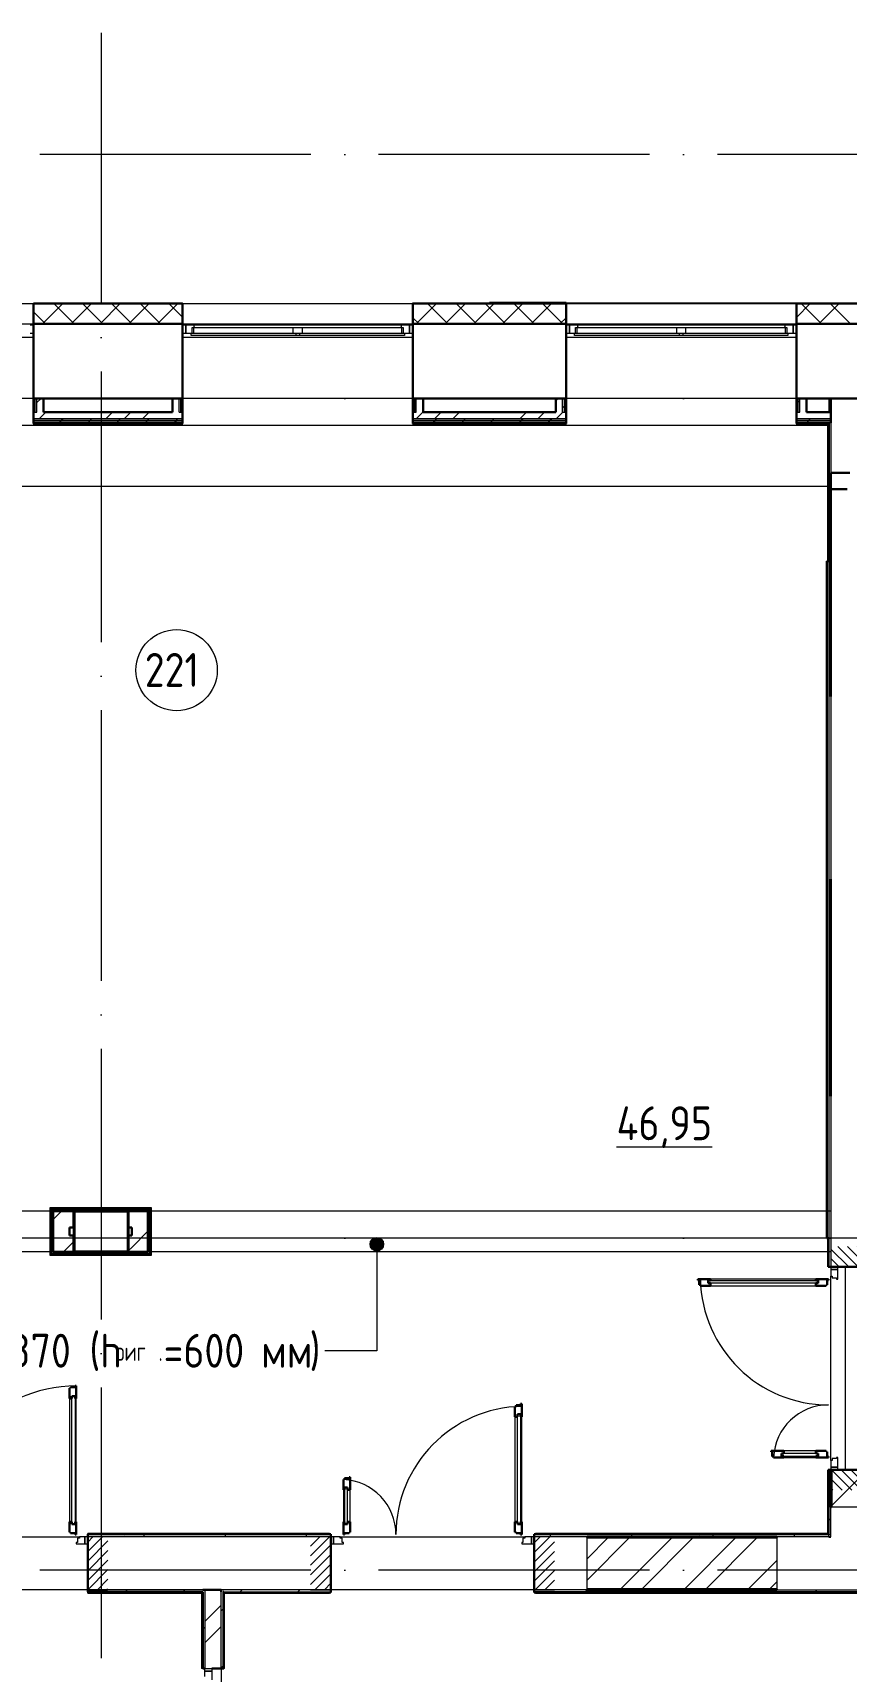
# Model space of a CAD drawing. Header units: millimetres. Extents: x -586848 to 520591, y -385801 to 675781.
# Drawn here: x 155188 to 161191, y 619475 to 631571 of the extents above; entities that cross this region are included whole.
import ezdxf

# ---------------------------------------------------------------- set-up
doc = ezdxf.new("R2010")
doc.units = ezdxf.units.MM
for name, pattern in [('ADSK_Линия сетки', [25, 20, -2.5, 0, -2.5]), ('ADSK_Сверху', [450, 300, -150]), ('ADSK_Штриховая_ш2 п1_5', [4.5, 3, -1.5])]:
    doc.linetypes.add(name, pattern=pattern)
for name, color, linetype, lineweight in [('_ Окна', 7, 'Continuous', 9), ('Аннотация', 7, 'Continuous', 18), ('Двери', 252, 'Continuous', 9), ('Линии', 7, 'Continuous', 9), ('Марки помещений', 252, 'Continuous', 20), ('Несущие колонны', 252, 'Continuous', 18), ('Ограждение', 252, 'Continuous', 9), ('Окна', 252, 'Continuous', 9), ('Оси', 252, 'Continuous', 9), ('Перекрытие', 252, 'Continuous', 18), ('Стены внутренние', 7, 'Continuous', 18), ('Стены наружные', 7, 'Continuous', 18), ('Стены штриховка', 7, 'Continuous', 9)]:
    doc.layers.add(name, color=color, linetype=linetype, lineweight=lineweight)
doc.layers.add('Двери открывание', color=7, linetype='Continuous', lineweight=9, true_color=0xc0c0c0)
doc.styles.add('GOST Common_2', font='', dxfattribs={"width": 0.9, "height": 250})
doc.styles.add('GOST Common_4', font='', dxfattribs={"height": 7})
doc.styles.get('GOST Common_2').set_extended_font_data('GOST type B')
doc.styles.get('GOST Common_4').set_extended_font_data('GOST 2.304 type A')

# ---------------------------------------------------------------- blocks, each defined once
blk = doc.blocks.new('2 этаж')
at = {"layer": 'Аннотация', "lineweight": 9, "true_color": 0x636466}
h = blk.add_hatch(color=251, dxfattribs=at)
edge = h.paths.add_edge_path()
edge.add_arc((158530, -10083), 50, 0, 360)
at = {"layer": 'Двери', "lineweight": 18, "true_color": 0x636466}
h = blk.add_hatch(dxfattribs=at)
h.set_pattern_fill('FP_2', color=251, angle=90, style=0, pattern_type=2)
h.set_pattern_definition([(135, (162076.006, -11124.253), (-35.3553, -35.3553), [])])
h.paths.add_polyline_path([(162145, -11899), (162271, -11899), (162271, -11749), (161881, -11749), (161881, -11899)])
h.paths.add_polyline_path([(161881, -10249), (162271, -10249), (162271, -10099), (161881, -10099)])
h = blk.add_hatch(dxfattribs=at)
h.set_pattern_fill('FP_2', color=251, style=0, pattern_type=2)
h.set_pattern_definition([(45, (155656.006, -12439.253), (-35.3553, 35.3553), [])])
h.paths.add_polyline_path([(156396, -12634), (156546, -12634), (156546, -12244), (156396, -12244), (156396, -12351)])
h.paths.add_polyline_path([(155166, -12634), (155166, -12244), (155016, -12244), (155016, -12634)])
h = blk.add_hatch(dxfattribs=at)
h.set_pattern_fill('FP_2', color=251, style=0, pattern_type=2)
h.set_pattern_definition([(45, (158816.006, -12439.253), (-35.3553, 35.3553), [])])
h.paths.add_polyline_path([(159841, -12634), (159841, -12244), (159691, -12244), (159691, -12634)])
h.paths.add_polyline_path([(158041, -12634), (158191, -12634), (158191, -12244), (158041, -12244)])
at = {"layer": '_ Окна', "color": 251, "true_color": 0x636466}
for p, q in [((155996, -3299), (155971, -3299)), ((155971, -3357), (155996, -3357)), ((157121, -3299), (157096, -3299)), ((157096, -3357), (157121, -3357)), ((157121, -3357), (157121, -3299)), ((158796, -3299), (158771, -3299)), ((158771, -3299), (158771, -3357)), ((158771, -3357), (158796, -3357)), ((159951, -3299), (159926, -3299)), ((159926, -3357), (159951, -3357)), ((159951, -3357), (159951, -3299)), ((161626, -3299), (161601, -3299)), ((161601, -3299), (161601, -3357)), ((161601, -3357), (161626, -3357))]:
    blk.add_line(p, q, dxfattribs=at)
at = {"layer": '_ Окна', "color": 251, "lineweight": 18, "true_color": 0x636466}
for p, q in [((157180, -3299), (157121, -3299)), ((157121, -3299), (157121, -3357)), ((157121, -3357), (157159, -3357)), ((157167, -3357), (157167, -3316)), ((157167, -3316), (157179, -3316)), ((157185, -3316), (157180, -3299)), ((158712, -3299), (158707, -3316)), ((158771, -3299), (158712, -3299)), ((158713, -3316), (158725, -3316)), ((158725, -3316), (158725, -3357)), ((158733, -3357), (158771, -3357)), ((158771, -3357), (158771, -3299)), ((160010, -3299), (159951, -3299)), ((159951, -3299), (159951, -3357)), ((159951, -3357), (159989, -3357)), ((159997, -3357), (159997, -3316)), ((159997, -3316), (160009, -3316)), ((160015, -3316), (160010, -3299)), ((161542, -3299), (161537, -3316)), ((161601, -3299), (161542, -3299)), ((161543, -3316), (161555, -3316)), ((161555, -3316), (161555, -3357)), ((161563, -3357), (161601, -3357)), ((161601, -3357), (161601, -3299))]:
    blk.add_line(p, q, dxfattribs=at)
at = {"layer": 'Аннотация', "color": 251, "lineweight": 9, "true_color": 0x636466}
for p, q in [((158530, -10083), (158530, -10869)), ((158152, -10869), (158145, -10869)), ((158530, -10869), (158152, -10869))]:
    blk.add_line(p, q, dxfattribs=at)
blk.add_circle((158530, -10083), 50, dxfattribs=at)
at = {"layer": 'Двери', "color": 251, "linetype": 'ADSK_Штриховая_ш2 п1_5', "true_color": 0x636466}
for p, q in [((161881, -10099), (161881, -10249)), ((161881, -10249), (162271, -10249)), ((162271, -11749), (161881, -11749)), ((161881, -11749), (161881, -11899)), ((156546, -12244), (156396, -12244)), ((156396, -12244), (156396, -12634)), ((158191, -12244), (158041, -12244)), ((158191, -12634), (158191, -12244)), ((159841, -12244), (159691, -12244)), ((159691, -12244), (159691, -12634)), ((156396, -12634), (156546, -12634)), ((158041, -12634), (158191, -12634)), ((159691, -12634), (159841, -12634))]:
    blk.add_line(p, q, dxfattribs=at)
at = {"layer": 'Двери', "color": 251, "true_color": 0x636466}
for p, q in [((161931, -10249), (161881, -10249)), ((161881, -10249), (161881, -10269)), ((161881, -10269), (161931, -10269)), ((161931, -10269), (161881, -10269)), ((161881, -10269), (161881, -10318)), ((161931, -10269), (161931, -10249)), ((161931, -10341), (161931, -10269)), ((160975, -10350), (161787, -10350)), ((160975, -10371), (160975, -10350)), ((161787, -10371), (160975, -10371)), ((161769, -10341), (160993, -10341)), ((160993, -10391), (161769, -10391)), ((161787, -10350), (161787, -10371)), ((161881, -10318), (161889, -10318)), ((161889, -10318), (161889, -10332)), ((161889, -10332), (161923, -10332)), ((161923, -10332), (161923, -10341)), ((161923, -10341), (161931, -10341)), ((156262, -11222), (156262, -12132)), ((156279, -12150), (156279, -11204)), ((156279, -11204), (156303, -11204)), ((156303, -11204), (156303, -12150)), ((156312, -12132), (156312, -11222)), ((159549, -11356), (159549, -12132)), ((159569, -12150), (159569, -11338)), ((159569, -11338), (159590, -11338)), ((159590, -11338), (159590, -12150)), ((159599, -12132), (159599, -11356)), ((161769, -11607), (161533, -11607)), ((161787, -11627), (161515, -11627)), ((161515, -11627), (161515, -11648)), ((161515, -11648), (161787, -11648)), ((161533, -11657), (161769, -11657)), ((161787, -11648), (161787, -11627)), ((161881, -11680), (161881, -11729)), ((161889, -11680), (161881, -11680)), ((161931, -11729), (161881, -11729)), ((161881, -11729), (161881, -11749)), ((161881, -11729), (161931, -11729)), ((161923, -11666), (161889, -11666)), ((161889, -11666), (161889, -11680)), ((161931, -11657), (161923, -11657)), ((161923, -11657), (161923, -11666)), ((161931, -11729), (161931, -11657)), ((161931, -11749), (161931, -11729)), ((161881, -11749), (161931, -11749)), ((158283, -11896), (158283, -12132)), ((158292, -11878), (158292, -12150)), ((158313, -11878), (158292, -11878)), ((158313, -12150), (158313, -11878)), ((158333, -12132), (158333, -11896)), ((156303, -12150), (156279, -12150)), ((158292, -12150), (158313, -12150)), ((159590, -12150), (159569, -12150)), ((156321, -12286), (156312, -12286)), ((156312, -12286), (156312, -12294)), ((156312, -12294), (156376, -12294)), ((156335, -12252), (156321, -12252)), ((156321, -12252), (156321, -12286)), ((156335, -12244), (156335, -12252)), ((156376, -12244), (156335, -12244)), ((156396, -12244), (156376, -12244)), ((156376, -12244), (156376, -12294)), ((156376, -12294), (156376, -12244)), ((156376, -12294), (156396, -12294)), ((156396, -12294), (156396, -12244)), ((158191, -12244), (158191, -12294)), ((158211, -12244), (158191, -12244)), ((158191, -12294), (158211, -12294)), ((158211, -12294), (158211, -12244)), ((158260, -12244), (158211, -12244)), ((158211, -12244), (158211, -12294)), ((158211, -12294), (158283, -12294)), ((158260, -12252), (158260, -12244)), ((158274, -12252), (158260, -12252)), ((158274, -12286), (158274, -12252)), ((158283, -12286), (158274, -12286)), ((158283, -12294), (158283, -12286)), ((159608, -12286), (159599, -12286)), ((159599, -12286), (159599, -12294)), ((159599, -12294), (159671, -12294)), ((159622, -12252), (159608, -12252)), ((159608, -12252), (159608, -12286)), ((159622, -12244), (159622, -12252)), ((159671, -12244), (159622, -12244)), ((159691, -12244), (159671, -12244)), ((159671, -12244), (159671, -12294)), ((159671, -12294), (159671, -12244)), ((159671, -12294), (159691, -12294)), ((159691, -12294), (159691, -12244)), ((157261, -13234), (157261, -13214)), ((157261, -13214), (157311, -13214)), ((157311, -13234), (157261, -13234)), ((157261, -13234), (157311, -13234)), ((157261, -13275), (157261, -13234)), ((157311, -13214), (157311, -13234)), ((157311, -13234), (157311, -13298))]:
    blk.add_line(p, q, dxfattribs=at)
at = {"layer": 'Двери', "color": 251, "lineweight": 30, "true_color": 0x636466}
for p, q in [((160993, -10341), (160899, -10341)), ((160899, -10341), (160899, -10349)), ((160899, -10349), (160908, -10349)), ((160908, -10349), (160908, -10383)), ((160908, -10383), (160917, -10383)), ((160917, -10383), (160917, -10391)), ((160917, -10391), (160993, -10391)), ((160975, -10350), (160993, -10350)), ((160975, -10371), (160975, -10350)), ((160993, -10371), (160975, -10371)), ((160993, -10350), (160993, -10341)), ((160993, -10391), (160993, -10371)), ((161863, -10341), (161769, -10341)), ((161769, -10350), (161769, -10341)), ((161787, -10350), (161769, -10350)), ((161769, -10371), (161787, -10371)), ((161769, -10391), (161769, -10371)), ((161769, -10391), (161845, -10391)), ((161787, -10371), (161787, -10350)), ((161845, -10391), (161845, -10383)), ((161845, -10383), (161854, -10383)), ((161854, -10383), (161854, -10349)), ((161854, -10349), (161863, -10349)), ((161863, -10349), (161863, -10341)), ((156312, -11128), (156304, -11128)), ((156304, -11128), (156304, -11137)), ((156312, -11222), (156312, -11128)), ((156270, -11146), (156262, -11146)), ((156262, -11146), (156262, -11222)), ((156262, -11222), (156279, -11222)), ((156304, -11137), (156270, -11137)), ((156270, -11137), (156270, -11146)), ((156279, -11222), (156279, -11204)), ((156279, -11204), (156303, -11204)), ((156303, -11204), (156303, -11222)), ((156303, -11222), (156312, -11222)), ((159557, -11280), (159549, -11280)), ((159549, -11280), (159549, -11356)), ((159549, -11356), (159569, -11356)), ((159591, -11271), (159557, -11271)), ((159557, -11271), (159557, -11280)), ((159569, -11356), (159569, -11338)), ((159569, -11338), (159590, -11338)), ((159590, -11338), (159590, -11356)), ((159590, -11356), (159599, -11356)), ((159599, -11262), (159591, -11262)), ((159591, -11262), (159591, -11271)), ((159599, -11356), (159599, -11262)), ((161533, -11607), (161439, -11607)), ((161439, -11607), (161439, -11615)), ((161533, -11607), (161533, -11627)), ((161845, -11607), (161769, -11607)), ((161769, -11607), (161769, -11627)), ((161845, -11615), (161845, -11607)), ((161439, -11615), (161448, -11615)), ((161448, -11615), (161448, -11649)), ((161448, -11649), (161457, -11649)), ((161457, -11649), (161457, -11657)), ((161457, -11657), (161533, -11657)), ((161533, -11627), (161515, -11627)), ((161515, -11627), (161515, -11648)), ((161515, -11648), (161533, -11648)), ((161533, -11648), (161533, -11657)), ((161769, -11627), (161787, -11627)), ((161769, -11648), (161769, -11657)), ((161787, -11648), (161769, -11648)), ((161769, -11657), (161863, -11657)), ((161787, -11627), (161787, -11648)), ((161854, -11615), (161845, -11615)), ((161854, -11649), (161854, -11615)), ((161863, -11649), (161854, -11649)), ((161863, -11657), (161863, -11649)), ((158291, -11820), (158283, -11820)), ((158283, -11820), (158283, -11896)), ((158325, -11811), (158291, -11811)), ((158291, -11811), (158291, -11820)), ((158333, -11802), (158325, -11802)), ((158325, -11802), (158325, -11811)), ((158333, -11896), (158333, -11802)), ((158292, -11896), (158283, -11896)), ((158292, -11878), (158292, -11896)), ((158313, -11878), (158292, -11878)), ((158313, -11896), (158313, -11878)), ((158333, -11896), (158313, -11896)), ((156262, -12132), (156262, -12208)), ((156262, -12132), (156279, -12132)), ((156262, -12208), (156270, -12208)), ((156270, -12208), (156270, -12217)), ((156279, -12132), (156279, -12150)), ((156279, -12150), (156303, -12150)), ((156303, -12132), (156312, -12132)), ((156303, -12150), (156303, -12132)), ((156312, -12226), (156312, -12132)), ((158283, -12132), (158283, -12226)), ((158292, -12132), (158283, -12132)), ((158292, -12150), (158292, -12132)), ((158313, -12150), (158292, -12150)), ((158313, -12132), (158313, -12150)), ((158333, -12132), (158313, -12132)), ((158325, -12217), (158325, -12208)), ((158325, -12208), (158333, -12208)), ((158333, -12208), (158333, -12132)), ((159549, -12132), (159549, -12208)), ((159549, -12132), (159569, -12132)), ((159549, -12208), (159557, -12208)), ((159557, -12208), (159557, -12217)), ((159569, -12132), (159569, -12150)), ((159569, -12150), (159590, -12150)), ((159590, -12132), (159599, -12132)), ((159590, -12150), (159590, -12132)), ((159599, -12226), (159599, -12132)), ((156270, -12217), (156304, -12217)), ((156304, -12217), (156304, -12226)), ((156304, -12226), (156312, -12226)), ((158283, -12226), (158291, -12226)), ((158291, -12226), (158291, -12217)), ((158291, -12217), (158325, -12217)), ((159557, -12217), (159591, -12217)), ((159591, -12217), (159591, -12226)), ((159591, -12226), (159599, -12226))]:
    blk.add_line(p, q, dxfattribs=at)
at = {"layer": 'Двери открывание', "color": 251, "true_color": 0x636466}
for centre, radius, start, end in [((161863, -10323), 946, 181.0903, 270), ((156330, -12226), 1098, 90.9393, 180), ((159617, -12226), 946, 91.0903, 180), ((161863, -11675), 406, 90, 177.459), ((158265, -12226), 406, 0, 87.459)]:
    blk.add_arc(centre, radius, start, end, dxfattribs=at)
at = {"layer": 'Линии', "color": 251, "linetype": 'ADSK_Сверху', "ltscale": 100, "true_color": 0x636466}
for p, q in [((161881, -9839), (151051, -9839)), ((161881, -10139), (151061, -10139))]:
    blk.add_line(p, q, dxfattribs=at)
at = {"layer": 'Марки помещений', "color": 251, "true_color": 0x636466}
blk.add_circle((157052, -5845), 300, dxfattribs=at)
at = {"layer": 'Несущие колонны', "color": 251, "lineweight": 40, "true_color": 0x636466}
for p, q in [((156296, -10139), (156296, -9839)), ((156296, -9839), (156696, -9839)), ((156696, -9839), (156296, -9839)), ((156296, -9839), (156296, -10139)), ((156696, -9839), (156696, -10139)), ((156696, -10139), (156696, -9839)), ((156696, -10139), (156296, -10139)), ((156296, -10139), (156696, -10139))]:
    blk.add_line(p, q, dxfattribs=at)
at = {"layer": 'Ограждение', "color": 251, "true_color": 0x636466}
for p, q in [((155996, -3389), (154296, -3389)), ((158796, -3389), (157096, -3389)), ((161626, -3389), (159926, -3389)), ((155996, -3839), (154296, -3839)), ((158796, -3839), (157096, -3839)), ((161626, -3839), (159926, -3839)), ((161866, -3839), (161866, -3939)), ((161861, -4039), (154256, -4039)), ((161861, -4039), (154256, -4039)), ((155996, -4039), (154296, -4039)), ((155996, -4024), (155996, -4039)), ((157096, -4039), (157096, -4024)), ((158796, -4039), (157096, -4039)), ((158796, -4024), (158796, -4039)), ((159926, -4039), (159926, -4024)), ((161626, -4039), (159926, -4039)), ((161626, -4024), (161626, -4039)), ((161861, -4489), (154256, -4489)), ((161856, -4489), (161856, -5039)), ((156866, -9814), (156116, -9814)), ((156116, -9814), (156121, -9819)), ((156116, -9814), (156116, -10164)), ((156866, -9814), (156861, -9819)), ((156866, -10164), (156866, -9814)), ((161856, -10039), (161856, -10239)), ((156116, -10164), (156121, -10159)), ((156861, -10159), (156866, -10164)), ((156116, -10164), (156866, -10164)), ((161861, -10239), (161856, -10239)), ((161856, -11759), (161861, -11759)), ((161856, -11759), (161856, -12219)), ((156396, -12224), (156396, -12219)), ((158181, -12219), (156396, -12219)), ((158181, -12219), (158181, -12224)), ((159701, -12224), (159701, -12219)), ((161856, -12219), (159701, -12219)), ((161856, -12219), (161861, -12224)), ((156396, -12659), (156396, -12649)), ((156396, -12659), (157236, -12659)), ((157236, -12659), (157246, -12649)), ((157236, -12659), (157236, -13214)), ((157406, -12659), (157401, -12654)), ((157406, -13214), (157406, -12659)), ((157406, -12659), (158181, -12659)), ((158181, -12654), (158181, -12659)), ((159701, -12659), (159701, -12654)), ((159701, -12659), (167586, -12659)), ((157246, -13214), (157236, -13214)), ((157406, -13214), (157401, -13214))]:
    blk.add_line(p, q, dxfattribs=at)
at = {"layer": 'Окна', "color": 251, "true_color": 0x636466}
for p, q in [((157159, -3357), (157931, -3357)), ((157159, -3374), (157159, -3357)), ((157931, -3374), (157159, -3374)), ((157179, -3316), (157911, -3316)), ((157179, -3357), (157179, -3316)), ((158712, -3299), (157180, -3299)), ((157911, -3316), (157981, -3316)), ((157911, -3316), (157911, -3357)), ((157931, -3357), (157961, -3357)), ((157931, -3357), (157931, -3374)), ((157961, -3374), (157931, -3374)), ((157961, -3357), (158733, -3357)), ((157961, -3374), (157961, -3357)), ((158733, -3374), (157961, -3374)), ((157981, -3316), (158713, -3316)), ((157981, -3357), (157981, -3316)), ((158713, -3316), (158713, -3357)), ((158733, -3357), (158733, -3374)), ((159989, -3357), (160761, -3357)), ((159989, -3374), (159989, -3357)), ((160761, -3374), (159989, -3374)), ((160009, -3316), (160741, -3316)), ((160009, -3357), (160009, -3316)), ((161542, -3299), (160010, -3299)), ((160741, -3316), (160811, -3316)), ((160741, -3316), (160741, -3357)), ((160761, -3357), (160791, -3357)), ((160761, -3357), (160761, -3374)), ((160791, -3374), (160761, -3374)), ((160791, -3357), (161563, -3357)), ((160791, -3374), (160791, -3357)), ((161563, -3374), (160791, -3374)), ((160811, -3316), (161543, -3316)), ((160811, -3357), (160811, -3316)), ((161543, -3316), (161543, -3357)), ((161563, -3357), (161563, -3374))]:
    blk.add_line(p, q, dxfattribs=at)
at = {"layer": 'Оси', "color": 251, "linetype": 'ADSK_Линия сетки', "ltscale": 100, "true_color": 0x636466}
for p, q in [((156496, -1139), (156496, -32265)), ((170543, -2039), (93566, -2039)), ((170543, -3839), (93566, -3839)), ((170543, -10039), (93566, -10039)), ((170543, -12489), (93566, -12489))]:
    blk.add_line(p, q, dxfattribs=at)
at = {"layer": 'Перекрытие', "color": 251, "ltscale": 100, "true_color": 0x636466}
for p, q in [((156116, -10039), (154266, -10039)), ((161851, -10039), (156866, -10039)), ((161986, -10249), (161986, -11749))]:
    blk.add_line(p, q, dxfattribs=at)
at = {"layer": 'Стены внутренние', "color": 251, "true_color": 0x636466}
for p, q in [((154296, -3137), (155996, -3137)), ((157096, -3137), (158796, -3137)), ((159926, -3137), (161626, -3137)), ((154296, -3289), (155996, -3289)), ((157096, -3289), (158796, -3289)), ((159926, -3289), (161626, -3289)), ((161881, -4019), (161881, -4389)), ((161881, -6039), (161881, -7389)), ((161881, -8989), (161881, -10249)), ((161881, -11680), (161881, -10318)), ((162266, -12024), (161886, -12024)), ((155227, -12244), (156335, -12244)), ((158191, -12244), (156396, -12244)), ((158260, -12244), (159622, -12244)), ((160081, -12244), (159691, -12244)), ((160081, -12629), (160081, -12249)), ((161866, -12244), (161481, -12244)), ((161481, -12249), (161481, -12629)), ((161881, -12244), (161881, -12244)), ((157246, -12634), (154926, -12634)), ((159691, -12634), (158191, -12634)), ((161481, -12634), (167616, -12634))]:
    blk.add_line(p, q, dxfattribs=at)
at = {"layer": 'Стены внутренние', "color": 251, "lineweight": 30, "true_color": 0x636466}
for p, q in [((157096, -3137), (155996, -3137)), ((155996, -3137), (155996, -3289)), ((157096, -3289), (157096, -3137)), ((159926, -3137), (158796, -3137)), ((158796, -3137), (158796, -3289)), ((159926, -3289), (159926, -3137)), ((168978, -3137), (161626, -3137)), ((161626, -3137), (161626, -3289)), ((157096, -3289), (155996, -3289)), ((155996, -3289), (155996, -3839)), ((155996, -3289), (157096, -3289)), ((157096, -3839), (157096, -3289)), ((159926, -3289), (158796, -3289)), ((158796, -3289), (158796, -3839)), ((158796, -3289), (159926, -3289)), ((159926, -3839), (159926, -3289)), ((168826, -3289), (161626, -3289)), ((161626, -3289), (161626, -3839)), ((161626, -3289), (168826, -3289)), ((156071, -3839), (157021, -3839)), ((158871, -3839), (159851, -3839)), ((161701, -3839), (168276, -3839)), ((161881, -3839), (161881, -3939)), ((161881, -4014), (161881, -4014)), ((161881, -4389), (162021, -4389)), ((162001, -4509), (161881, -4509)), ((161881, -7389), (161881, -8989)), ((161881, -10249), (162271, -10249)), ((161886, -12024), (161881, -12024)), ((156396, -12244), (156396, -12634)), ((158191, -12634), (158191, -12244)), ((159691, -12244), (159691, -12634)), ((160081, -12249), (160081, -12244)), ((161481, -12244), (161481, -12249)), ((161881, -12244), (161866, -12244)), ((160081, -12634), (160081, -12629)), ((161481, -12629), (161481, -12634))]:
    blk.add_line(p, q, dxfattribs=at)
at = {"layer": 'Стены внутренние', "color": 251, "linetype": 'Continuous', "lineweight": 9, "true_color": 0x636466}
for p, q in [((155998, -3142), (156001, -3139)), ((156063, -3289), (156213, -3139)), ((156297, -3289), (156147, -3139)), ((156275, -3289), (156425, -3139)), ((156509, -3289), (156359, -3139)), ((156487, -3289), (156637, -3139)), ((156721, -3289), (156571, -3139)), ((156699, -3289), (156849, -3139)), ((156933, -3289), (156783, -3139)), ((156912, -3289), (157062, -3139)), ((157096, -3240), (156995, -3139)), ((157026, -3137), (157025, -3139)), ((158821, -3289), (158971, -3139)), ((158903, -3137), (158902, -3139)), ((159054, -3289), (158904, -3139)), ((158986, -3139), (158985, -3137)), ((159033, -3289), (159183, -3139)), ((159266, -3289), (159116, -3139)), ((159245, -3289), (159395, -3139)), ((159479, -3289), (159329, -3139)), ((159457, -3289), (159607, -3139)), ((159691, -3289), (159541, -3139)), ((159572, -3139), (159571, -3137)), ((159669, -3289), (159819, -3139)), ((159903, -3289), (159753, -3139)), ((161626, -3242), (161728, -3139)), ((161812, -3289), (161662, -3139)), ((161718, -3137), (161717, -3139)), ((161791, -3289), (161941, -3139)), ((162024, -3289), (161874, -3139)), ((161953, -3137), (161952, -3139)), ((156084, -3289), (155998, -3203)), ((158842, -3289), (158796, -3243)), ((159881, -3289), (159926, -3245)), ((159924, -3175), (159926, -3175))]:
    blk.add_line(p, q, dxfattribs=at)
at = {"layer": 'Стены наружные', "color": 251, "true_color": 0x636466}
for p, q in [((156546, -3132), (157096, -3132)), ((156546, -3137), (156546, -3132)), ((157096, -3137), (157096, -3132)), ((158796, -3132), (159361, -3132)), ((158796, -3137), (158796, -3132)), ((159926, -3132), (162191, -3132)), ((161626, -3132), (161626, -3137)), ((161874, -3854), (161866, -3854)), ((161874, -3839), (161874, -3854)), ((161881, -12244), (161881, -12024)), ((158191, -12634), (157381, -12634)), ((160081, -12634), (159691, -12634)), ((157381, -13214), (157381, -14444))]:
    blk.add_line(p, q, dxfattribs=at)
at = {"layer": 'Стены наружные', "color": 251, "lineweight": 30, "true_color": 0x636466}
for p, q in [((159926, -3132), (159361, -3132)), ((159361, -3132), (159361, -3137)), ((159926, -3137), (159926, -3132)), ((155996, -3839), (155996, -4014)), ((156071, -3839), (155996, -3839)), ((156071, -3939), (156071, -3839)), ((157021, -3839), (157021, -3939)), ((157096, -3839), (157021, -3839)), ((157096, -4014), (157096, -3839)), ((158796, -3839), (158796, -4014)), ((158871, -3839), (158796, -3839)), ((158871, -3939), (158871, -3839)), ((159851, -3839), (159851, -3939)), ((159926, -3839), (159851, -3839)), ((159926, -4014), (159926, -3839)), ((161626, -3839), (161626, -4014)), ((161701, -3839), (161626, -3839)), ((161701, -3939), (161701, -3839)), ((157021, -3939), (156071, -3939)), ((159851, -3939), (158871, -3939)), ((161881, -3939), (161701, -3939)), ((161881, -4014), (161881, -3939)), ((155996, -4014), (155996, -4024)), ((155996, -4024), (157096, -4024)), ((157096, -4024), (157096, -4014)), ((158796, -4014), (158796, -4024)), ((158796, -4024), (159926, -4024)), ((159926, -4024), (159926, -4014)), ((161626, -4014), (161626, -4024)), ((161626, -4024), (161861, -4024)), ((161861, -4024), (161861, -5039)), ((161866, -4019), (161866, -5039)), ((161881, -4019), (161881, -4014)), ((161881, -6039), (161881, -4389)), ((161851, -5039), (161851, -10039)), ((161861, -5039), (161851, -5039)), ((156861, -9819), (156121, -9819)), ((156121, -9819), (156121, -10159)), ((156856, -9824), (156126, -9824)), ((156126, -9824), (156126, -10154)), ((156141, -9839), (156141, -10139)), ((156141, -9839), (156296, -9839)), ((156291, -9959), (156291, -9839)), ((156841, -9839), (156696, -9839)), ((156841, -10139), (156841, -9839)), ((156856, -10154), (156856, -9824)), ((156861, -10159), (156861, -9819)), ((156261, -9959), (156291, -9959)), ((156261, -10019), (156261, -9959)), ((156291, -10019), (156261, -10019)), ((156291, -10139), (156291, -10019)), ((156696, -9959), (156721, -9959)), ((156721, -10019), (156696, -10019)), ((156721, -9959), (156721, -10019)), ((161851, -10039), (161861, -10039)), ((161861, -10039), (161861, -10249)), ((156121, -10159), (156861, -10159)), ((156126, -10154), (156856, -10154)), ((156296, -10139), (156141, -10139)), ((156696, -10139), (156841, -10139)), ((161861, -10249), (161881, -10249)), ((161881, -11749), (161861, -11749)), ((161861, -11749), (161861, -12224)), ((161881, -12024), (161881, -11749)), ((162266, -11749), (161886, -11749)), ((161886, -11749), (161886, -12024)), ((156396, -12224), (156396, -12244)), ((158191, -12224), (156396, -12224)), ((158191, -12244), (158191, -12224)), ((159691, -12224), (159691, -12244)), ((161861, -12224), (159691, -12224)), ((160081, -12244), (161481, -12244)), ((161481, -12249), (160081, -12249)), ((161866, -12224), (161866, -12229)), ((156396, -12634), (156396, -12649)), ((156396, -12649), (157246, -12649)), ((157381, -12634), (157246, -12634)), ((157246, -12649), (157246, -13214)), ((157381, -12649), (157381, -12634)), ((157396, -12649), (157401, -12649)), ((157401, -13214), (157401, -12654)), ((157401, -12654), (158191, -12654)), ((158191, -12654), (158191, -12634)), ((159691, -12634), (159691, -12654)), ((159691, -12654), (167586, -12654)), ((160081, -12629), (161481, -12629)), ((161481, -12634), (160081, -12634)), ((157246, -13214), (157261, -13214)), ((157311, -13214), (157401, -13214))]:
    blk.add_line(p, q, dxfattribs=at)
at = {"layer": 'Стены наружные', "color": 251, "linetype": 'Continuous', "lineweight": 9, "true_color": 0x636466}
for p, q in [((159571, -3137), (159568, -3132)), ((156021, -3870), (156052, -3839)), ((159851, -3857), (159868, -3839)), ((161626, -3878), (161639, -3866)), ((161639, -3866), (161651, -3853)), ((155996, -3993), (155999, -3989)), ((156037, -3989), (156087, -3939)), ((156199, -4002), (156212, -3989)), ((156411, -4002), (156424, -3989)), ((156530, -3989), (156580, -3939)), ((156623, -4002), (156636, -3989)), ((156665, -3989), (156715, -3939)), ((156800, -3989), (156850, -3939)), ((156835, -4002), (156848, -3989)), ((157048, -4002), (157060, -3989)), ((158807, -3939), (158809, -3938)), ((158809, -3938), (158821, -3925)), ((158820, -3989), (158870, -3939)), ((158870, -3939), (158871, -3938)), ((158955, -3989), (159005, -3939)), ((158957, -4002), (158969, -3989)), ((159090, -3989), (159140, -3939)), ((159169, -4002), (159181, -3989)), ((159381, -4002), (159394, -3989)), ((159584, -3989), (159634, -3939)), ((159593, -4002), (159606, -3989)), ((159718, -3989), (159768, -3939)), ((159805, -4002), (159818, -3989)), ((159853, -3989), (159903, -3939)), ((159901, -3906), (159914, -3894)), ((159914, -3894), (159926, -3881)), ((161714, -4002), (161727, -3989)), ((161873, -3989), (161881, -3982)), ((156035, -4024), (156040, -4019)), ((156106, -4024), (156111, -4019)), ((156177, -4024), (156182, -4019)), ((156187, -4014), (156199, -4002)), ((156247, -4024), (156252, -4019)), ((156318, -4024), (156323, -4019)), ((156389, -4024), (156394, -4019)), ((156394, -4019), (156399, -4014)), ((156399, -4014), (156411, -4002)), ((156459, -4024), (156464, -4019)), ((156530, -4024), (156535, -4019)), ((156601, -4024), (156606, -4019)), ((156611, -4014), (156623, -4002)), ((156672, -4024), (156677, -4019)), ((156742, -4024), (156747, -4019)), ((156813, -4024), (156818, -4019)), ((156818, -4019), (156823, -4014)), ((156823, -4014), (156835, -4002)), ((156884, -4024), (156889, -4019)), ((156954, -4024), (156959, -4019)), ((157025, -4024), (157030, -4019)), ((157035, -4014), (157048, -4002)), ((157096, -4024), (157096, -4024)), ((158796, -4021), (158798, -4019)), ((158864, -4024), (158869, -4019)), ((158934, -4024), (158939, -4019)), ((158939, -4019), (158944, -4014)), ((158944, -4014), (158957, -4002)), ((159005, -4024), (159010, -4019)), ((159076, -4024), (159081, -4019)), ((159146, -4024), (159151, -4019)), ((159156, -4014), (159169, -4002)), ((159217, -4024), (159222, -4019)), ((159288, -4024), (159293, -4019)), ((159359, -4024), (159364, -4019)), ((159364, -4019), (159369, -4014)), ((159369, -4014), (159381, -4002)), ((159429, -4024), (159434, -4019)), ((159500, -4024), (159505, -4019)), ((159571, -4024), (159576, -4019)), ((159581, -4014), (159593, -4002)), ((159641, -4024), (159646, -4019)), ((159712, -4024), (159717, -4019)), ((159783, -4024), (159788, -4019)), ((159788, -4019), (159793, -4014)), ((159793, -4014), (159805, -4002)), ((159854, -4024), (159859, -4019)), ((159924, -4024), (159926, -4022)), ((161626, -4020), (161626, -4019)), ((161692, -4024), (161697, -4019)), ((161702, -4014), (161714, -4002)), ((161763, -4024), (161768, -4019)), ((161833, -4024), (161838, -4019)), ((161861, -4067), (161866, -4062)), ((161861, -4138), (161866, -4133)), ((161861, -4209), (161866, -4204)), ((161861, -4279), (161866, -4274)), ((161861, -4350), (161866, -4345)), ((161861, -4421), (161866, -4416)), ((161861, -4492), (161866, -4487)), ((161861, -4562), (161866, -4557)), ((161861, -4633), (161866, -4628)), ((161861, -4704), (161866, -4699)), ((161861, -4774), (161866, -4769)), ((161861, -4845), (161866, -4840)), ((161861, -4916), (161866, -4911)), ((161861, -4987), (161866, -4982)), ((156121, -9878), (156126, -9873)), ((156141, -9901), (156203, -9839)), ((156175, -9824), (156180, -9819)), ((156246, -9824), (156251, -9819)), ((156316, -9824), (156321, -9819)), ((156387, -9824), (156392, -9819)), ((156458, -9824), (156463, -9819)), ((156513, -9839), (156528, -9824)), ((156528, -9824), (156533, -9819)), ((156599, -9824), (156604, -9819)), ((156670, -9824), (156675, -9819)), ((156741, -9824), (156746, -9819)), ((156811, -9824), (156816, -9819)), ((156856, -9850), (156861, -9845)), ((156856, -9921), (156861, -9916)), ((156121, -9949), (156126, -9944)), ((156121, -10019), (156126, -10014)), ((156721, -10107), (156841, -9987)), ((156841, -9936), (156856, -9921)), ((156856, -9992), (156861, -9987)), ((156121, -10090), (156126, -10085)), ((156123, -10159), (156128, -10154)), ((156193, -10159), (156198, -10154)), ((156198, -10154), (156213, -10139)), ((156218, -10139), (156261, -10096)), ((156261, -10096), (156291, -10066)), ((156264, -10159), (156269, -10154)), ((156335, -10159), (156340, -10154)), ((156406, -10159), (156411, -10154)), ((156476, -10159), (156481, -10154)), ((156547, -10159), (156552, -10154)), ((156618, -10159), (156623, -10154)), ((156623, -10154), (156638, -10139)), ((156688, -10159), (156693, -10154)), ((156696, -10132), (156721, -10107)), ((156759, -10159), (156764, -10154)), ((156830, -10159), (156835, -10154)), ((156856, -10062), (156861, -10057)), ((156856, -10133), (156861, -10128)), ((161861, -10078), (161866, -10073)), ((161861, -10148), (161866, -10143)), ((161861, -10219), (161866, -10214)), ((161861, -11775), (161866, -11770)), ((161861, -11846), (161866, -11841)), ((161886, -12014), (162151, -11749)), ((161861, -11916), (161866, -11911)), ((161861, -11987), (161866, -11982)), ((161861, -12058), (161866, -12053)), ((161861, -12128), (161866, -12123)), ((161861, -12199), (161866, -12194)), ((161866, -12123), (161881, -12108)), ((156457, -12229), (156462, -12224)), ((156528, -12229), (156533, -12224)), ((156598, -12229), (156603, -12224)), ((156669, -12229), (156674, -12224)), ((156740, -12229), (156745, -12224)), ((156810, -12229), (156815, -12224)), ((156812, -12244), (156812, -12229)), ((156881, -12229), (156886, -12224)), ((156952, -12229), (156957, -12224)), ((157023, -12229), (157028, -12224)), ((157093, -12229), (157098, -12224)), ((157164, -12229), (157169, -12224)), ((157235, -12229), (157240, -12224)), ((157305, -12229), (157310, -12224)), ((157376, -12229), (157381, -12224)), ((157412, -12244), (157412, -12229)), ((157447, -12229), (157452, -12224)), ((157517, -12229), (157522, -12224)), ((157588, -12229), (157593, -12224)), ((157659, -12229), (157664, -12224)), ((157730, -12229), (157735, -12224)), ((157800, -12229), (157805, -12224)), ((157871, -12229), (157876, -12224)), ((157942, -12229), (157947, -12224)), ((158012, -12229), (158017, -12224)), ((158012, -12244), (158012, -12229)), ((158083, -12229), (158088, -12224)), ((158154, -12229), (158159, -12224)), ((159710, -12229), (159715, -12224)), ((159780, -12229), (159785, -12224)), ((159812, -12244), (159812, -12229)), ((159851, -12229), (159856, -12224)), ((159922, -12229), (159927, -12224)), ((159992, -12229), (159997, -12224)), ((160063, -12229), (160068, -12224)), ((160081, -12405), (160237, -12249)), ((160081, -12562), (160394, -12249)), ((160134, -12229), (160139, -12224)), ((160204, -12229), (160209, -12224)), ((160275, -12229), (160280, -12224)), ((160328, -12629), (160708, -12249)), ((160346, -12229), (160351, -12224)), ((160412, -12244), (160412, -12229)), ((160417, -12229), (160422, -12224)), ((160485, -12629), (160865, -12249)), ((160487, -12229), (160492, -12224)), ((160558, -12229), (160563, -12224)), ((160629, -12229), (160634, -12224)), ((160699, -12229), (160704, -12224)), ((160770, -12229), (160775, -12224)), ((160800, -12629), (161180, -12249)), ((160841, -12229), (160846, -12224)), ((160912, -12229), (160917, -12224)), ((160957, -12629), (161337, -12249)), ((160982, -12229), (160987, -12224)), ((161012, -12244), (161012, -12229)), ((161053, -12229), (161058, -12224)), ((161124, -12229), (161129, -12224)), ((161194, -12229), (161199, -12224)), ((161265, -12229), (161270, -12224)), ((161336, -12229), (161341, -12224)), ((161407, -12229), (161412, -12224)), ((161477, -12229), (161482, -12224)), ((161548, -12229), (161553, -12224)), ((161612, -12244), (161612, -12229)), ((161619, -12229), (161624, -12224)), ((161689, -12229), (161694, -12224)), ((161760, -12229), (161765, -12224)), ((161831, -12229), (161836, -12224)), ((161271, -12629), (161481, -12419)), ((161428, -12629), (161481, -12576)), ((156673, -12649), (156688, -12634)), ((157097, -12649), (157112, -12634)), ((157396, -12704), (157401, -12699)), ((157446, -12654), (157451, -12649)), ((157517, -12654), (157522, -12649)), ((157522, -12649), (157537, -12634)), ((157587, -12654), (157592, -12649)), ((157658, -12654), (157663, -12649)), ((157729, -12654), (157734, -12649)), ((157800, -12654), (157805, -12649)), ((157870, -12654), (157875, -12649)), ((157941, -12654), (157946, -12649)), ((157946, -12649), (157961, -12634)), ((158012, -12654), (158017, -12649)), ((158082, -12654), (158087, -12649)), ((158153, -12654), (158158, -12649)), ((159709, -12654), (159714, -12649)), ((159779, -12654), (159784, -12649)), ((159850, -12654), (159855, -12649)), ((159921, -12654), (159926, -12649)), ((159992, -12654), (159997, -12649)), ((160062, -12654), (160067, -12649)), ((160067, -12649), (160082, -12634)), ((160133, -12654), (160138, -12649)), ((160204, -12654), (160209, -12649)), ((160274, -12654), (160279, -12649)), ((160345, -12654), (160350, -12649)), ((160416, -12654), (160421, -12649)), ((160487, -12654), (160492, -12649)), ((160492, -12649), (160507, -12634)), ((160557, -12654), (160562, -12649)), ((160628, -12654), (160633, -12649)), ((160699, -12654), (160704, -12649)), ((160769, -12654), (160774, -12649)), ((160840, -12654), (160845, -12649)), ((160911, -12654), (160916, -12649)), ((160916, -12649), (160931, -12634)), ((160982, -12654), (160987, -12649)), ((161052, -12654), (161057, -12649)), ((161123, -12654), (161128, -12649)), ((161194, -12654), (161199, -12649)), ((161264, -12654), (161269, -12649)), ((161335, -12654), (161340, -12649)), ((161340, -12649), (161355, -12634)), ((161406, -12654), (161411, -12649)), ((161477, -12654), (161482, -12649)), ((161547, -12654), (161552, -12649)), ((161618, -12654), (161623, -12649)), ((161689, -12654), (161694, -12649)), ((161759, -12654), (161764, -12649)), ((161764, -12649), (161779, -12634)), ((161830, -12654), (161835, -12649)), ((161901, -12654), (161906, -12649)), ((161972, -12654), (161977, -12649)), ((157261, -12868), (157381, -12748)), ((157381, -12790), (157396, -12775)), ((157396, -12775), (157401, -12770)), ((157246, -12925), (157261, -12910)), ((157261, -13025), (157381, -12905)), ((157396, -12846), (157401, -12841)), ((157396, -12916), (157401, -12911)), ((157396, -12987), (157401, -12982)), ((157396, -13058), (157401, -13053)), ((157396, -13129), (157401, -13124)), ((157381, -13214), (157396, -13199)), ((157396, -13199), (157401, -13194))]:
    blk.add_line(p, q, dxfattribs=at)
at = {"layer": 'Стены штриховка', "color": 251, "true_color": 0x636466}
for p, q in [((157094, -3139), (155998, -3139)), ((155998, -3139), (155998, -3213)), ((157094, -3213), (157094, -3139)), ((159924, -3139), (158798, -3139)), ((158798, -3139), (158798, -3213)), ((159924, -3213), (159924, -3139)), ((168978, -3139), (161628, -3139)), ((161628, -3139), (161628, -3213)), ((155996, -3213), (155998, -3213)), ((157094, -3213), (157096, -3213)), ((158796, -3213), (158798, -3213)), ((159924, -3213), (159926, -3213)), ((161626, -3213), (161628, -3213)), ((156009, -3939), (156009, -3839)), ((156021, -3939), (156021, -3839)), ((157071, -3939), (157071, -3839)), ((157084, -3939), (157084, -3839)), ((158809, -3939), (158809, -3839)), ((158821, -3939), (158821, -3839)), ((159901, -3939), (159901, -3839)), ((159914, -3939), (159914, -3839)), ((161639, -3939), (161639, -3839)), ((161651, -3939), (161651, -3839)), ((155996, -3939), (156021, -3939)), ((157096, -3989), (155996, -3989)), ((157071, -3939), (157096, -3939)), ((158796, -3939), (158821, -3939)), ((159926, -3989), (158796, -3989)), ((159901, -3939), (159926, -3939)), ((161626, -3939), (161651, -3939)), ((161881, -3989), (161626, -3989)), ((157096, -4002), (155996, -4002)), ((157096, -4014), (155996, -4014)), ((155996, -4014), (157096, -4014)), ((155996, -4019), (157096, -4019)), ((159926, -4002), (158796, -4002)), ((159926, -4014), (158796, -4014)), ((158796, -4014), (159926, -4014)), ((158796, -4019), (159926, -4019)), ((161881, -4002), (161626, -4002)), ((161881, -4014), (161626, -4014)), ((161626, -4014), (161881, -4014)), ((161881, -4019), (161626, -4019)), ((161866, -5039), (161861, -5039)), ((161866, -5039), (161866, -10249)), ((161861, -10039), (161881, -10039)), ((161866, -11749), (161866, -12224)), ((158191, -12229), (156396, -12229)), ((161866, -12229), (159691, -12229)), ((161866, -12244), (161866, -12229)), ((157261, -12634), (157261, -13214)), ((157381, -13214), (157381, -12649)), ((157396, -13214), (157396, -12649)), ((157401, -12649), (158191, -12649)), ((167616, -12649), (159691, -12649))]:
    blk.add_line(p, q, dxfattribs=at)
at = {"layer": 'Аннотация', "color": 251, "true_color": 0x636466, "width": 0.9}
for s, height, style, p in [('. +6.870 (h', 250, 'GOST Common_2', (155248, -10994)), ('=600', 250, 'GOST Common_2', (156956, -10994)), (')', 250, 'GOST Common_2', (158034, -10994)), ('риг', 138.8, 'GOST Common_4', (156597, -10944)), ('мм', 250, 'GOST Common_2', (157676, -10994)), ('.', 139, 'GOST Common_4', (156919, -10944))]:
    blk.add_text(s, height=height, dxfattribs=dict(at, style=style)).set_placement(p)
at = {"layer": 'Марки помещений', "color": 251, "true_color": 0x636466, "style": 'GOST Common_2', "width": 0.9}
for s, p in [('221', (156817, -5968)), ('%%U46,95', (160299, -9315))]:
    blk.add_text(s, height=250, dxfattribs=at).set_placement(p)

msp = doc.modelspace()

# ---------------------------------------------------------------- block references
msp.add_blockref('2 этаж', (-802.7, 632710.4))

doc.saveas('drawing.dxf')
